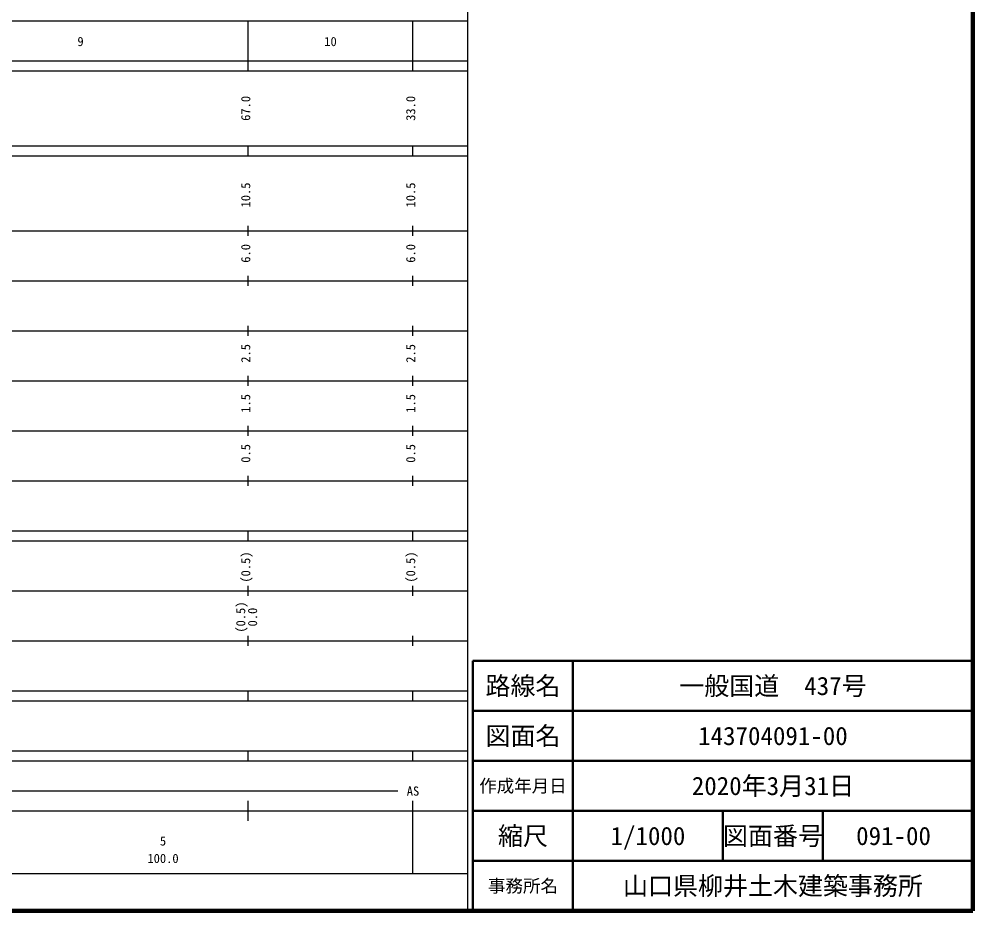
# Model space of a CAD drawing. Units: millimetres on the paper, enlarged 1000 times. Extents: x 40000 to 680000, y 20000 to 380000.
# Drawn here: x 489206 to 680000, y 20000 to 198357 of the extents above; entities that cross this region are included whole.
import ezdxf
from ezdxf.enums import TextEntityAlignment as Align

# ---------------------------------------------------------------- set-up
doc = ezdxf.new("R2010")
doc.units = ezdxf.units.MM
doc.header["$LTSCALE"] = 1000
for name, color, linetype, lineweight in [('M-TTL', 2, 'Continuous', 140), ('M-TTL-BAND', 7, 'Continuous', 25), ('M-TTL-FRAM', 2, 'Continuous', 50), ('M-TTL-LINE', 7, 'Continuous', 50)]:
    doc.layers.add(name, color=color, linetype=linetype, lineweight=lineweight)
doc.layers.add('M-TTL-TXT', color=7, linetype='Continuous')
doc.styles.add('ＭＳ ゴシック', font='')
doc.styles.get('ＭＳ ゴシック').set_extended_font_data('MS Gothic')

msp = doc.modelspace()

# ---------------------------------------------------------------- linework, layer by layer
at = {"layer": 'M-TTL'}
for p, q in [((680000, 20000), (680000, 380000)), ((40000, 20000), (680000, 20000))]:
    msp.add_line(p, q, dxfattribs=at)
at = {"layer": 'M-TTL-BAND'}
for p, q in [((579000, 20000), (579000, 370000)), ((68000, 198000), (579000, 198000)), ((535000, 188000), (535000, 198000)), ((568000, 188000), (568000, 198000)), ((40000, 190000), (579000, 190000)), ((40000, 188000), (579000, 188000)), ((40000, 173000), (579000, 173000)), ((535000, 171000), (535000, 173000)), ((568000, 171000), (568000, 173000)), ((40000, 171000), (579000, 171000)), ((535000, 155000), (535000, 157000)), ((568000, 155000), (568000, 157000)), ((40000, 156000), (579000, 156000)), ((535000, 145000), (535000, 147000)), ((568000, 145000), (568000, 147000)), ((46000, 146000), (579000, 146000)), ((52000, 136000), (579000, 136000)), ((535000, 135000), (535000, 137000)), ((568000, 135000), (568000, 137000)), ((46000, 126000), (579000, 126000)), ((535000, 125000), (535000, 127000)), ((568000, 125000), (568000, 127000)), ((535000, 115000), (535000, 117000)), ((568000, 115000), (568000, 117000)), ((52000, 116000), (579000, 116000)), ((535000, 105000), (535000, 107000)), ((568000, 105000), (568000, 107000)), ((46000, 106000), (579000, 106000)), ((40000, 96000), (579000, 96000)), ((535000, 94000), (535000, 96000)), ((568000, 94000), (568000, 96000)), ((40000, 94000), (579000, 94000)), ((49000, 84000), (579000, 84000)), ((535000, 83000), (535000, 85000)), ((568000, 83000), (568000, 85000)), ((535000, 73000), (535000, 75000)), ((568000, 73000), (568000, 75000)), ((40000, 74000), (579000, 74000)), ((40000, 64000), (579000, 64000)), ((535000, 62000), (535000, 64000)), ((568000, 62000), (568000, 64000)), ((40000, 62000), (579000, 62000)), ((40000, 52000), (579000, 52000)), ((535000, 50000), (535000, 52000)), ((568000, 50000), (568000, 52000)), ((40000, 50000), (579000, 50000)), ((71000, 44000), (565000, 44000)), ((535000, 38000), (535000, 42000)), ((568000, 27500), (568000, 42000)), ((40000, 40000), (579000, 40000)), ((68000, 27500), (579000, 27500))]:
    msp.add_line(p, q, dxfattribs=at)
at = {"layer": 'M-TTL-FRAM'}
for p, q in [((680000, 70000), (580000, 70000)), ((580000, 70000), (580000, 20000))]:
    msp.add_line(p, q, dxfattribs=at)
at = {"layer": 'M-TTL-LINE'}
for p, q in [((600000, 70000), (600000, 20000)), ((680000, 60000), (580000, 60000)), ((680000, 50000), (580000, 50000)), ((680000, 40000), (580000, 40000)), ((630000, 40000), (630000, 30000)), ((650000, 40000), (650000, 30000)), ((680000, 30000), (580000, 30000))]:
    msp.add_line(p, q, dxfattribs=at)

# ---------------------------------------------------------------- texts
at = {"layer": 'M-TTL-BAND', "style": 'ＭＳ ゴシック'}
for s, p in [('9', (501500, 192405)), ('10', (551500, 192405)), ('AS', (568000, 42500)), ('5', (518000, 32523)), ('100.0', (518000, 29033))]:
    msp.add_text(s, height=1833, dxfattribs=at).set_placement(p, align=Align.BOTTOM_CENTER)
for s, p in [('67.0', (536000, 180500)), ('33.0', (569000, 180500)), ('10.5', (536000, 163174)), ('10.5', (569000, 163174)), ('6.0', (536000, 151500)), ('6.0', (569000, 151500)), ('2.5', (536000, 131500)), ('2.5', (569000, 131500)), ('1.5', (536000, 121500)), ('1.5', (569000, 121500)), ('0.5', (536000, 111500)), ('0.5', (569000, 111500)), ('(0.5)', (536000, 88764)), ('(0.5)', (569000, 88764)), ('(0.5)', (535000, 78764)), ('0.0', (537370, 78764))]:
    msp.add_text(s, height=1833, rotation=90, dxfattribs=at).set_placement(p, align=Align.BOTTOM_CENTER)
at = {"layer": 'M-TTL-TXT', "style": 'ＭＳ ゴシック'}
for s, height, p in [('路線名', 3666, (590000, 65000)), ('路線名', 3666, (590000, 65000)), ('一般国道\u3000437号', 3666, (640000, 65000)), ('図面名', 3666, (590000, 55000)), ('図面名', 3666, (590000, 55000)), ('143704091-00', 3666, (640000, 55000)), ('作成年月日', 2566, (590000, 45000)), ('作成年月日', 2566, (590000, 45000)), ('2020年3月31日', 3666, (640000, 45000)), ('縮尺', 3666, (590000, 35000)), ('縮尺', 3666, (590000, 35000)), ('1/1000', 3666, (615000, 35000)), ('図面番号', 3666, (640000, 35000)), ('図面番号', 3666, (640000, 35000)), ('091-00', 3666, (664125, 35000)), ('山口県柳井土木建築事務所', 3666, (640000, 25000)), ('事務所名', 2566, (590000, 25000)), ('事務所名', 2566, (590000, 25000))]:
    msp.add_text(s, height=height, dxfattribs=at).set_placement(p, align=Align.MIDDLE_CENTER)

doc.saveas('drawing.dxf')
